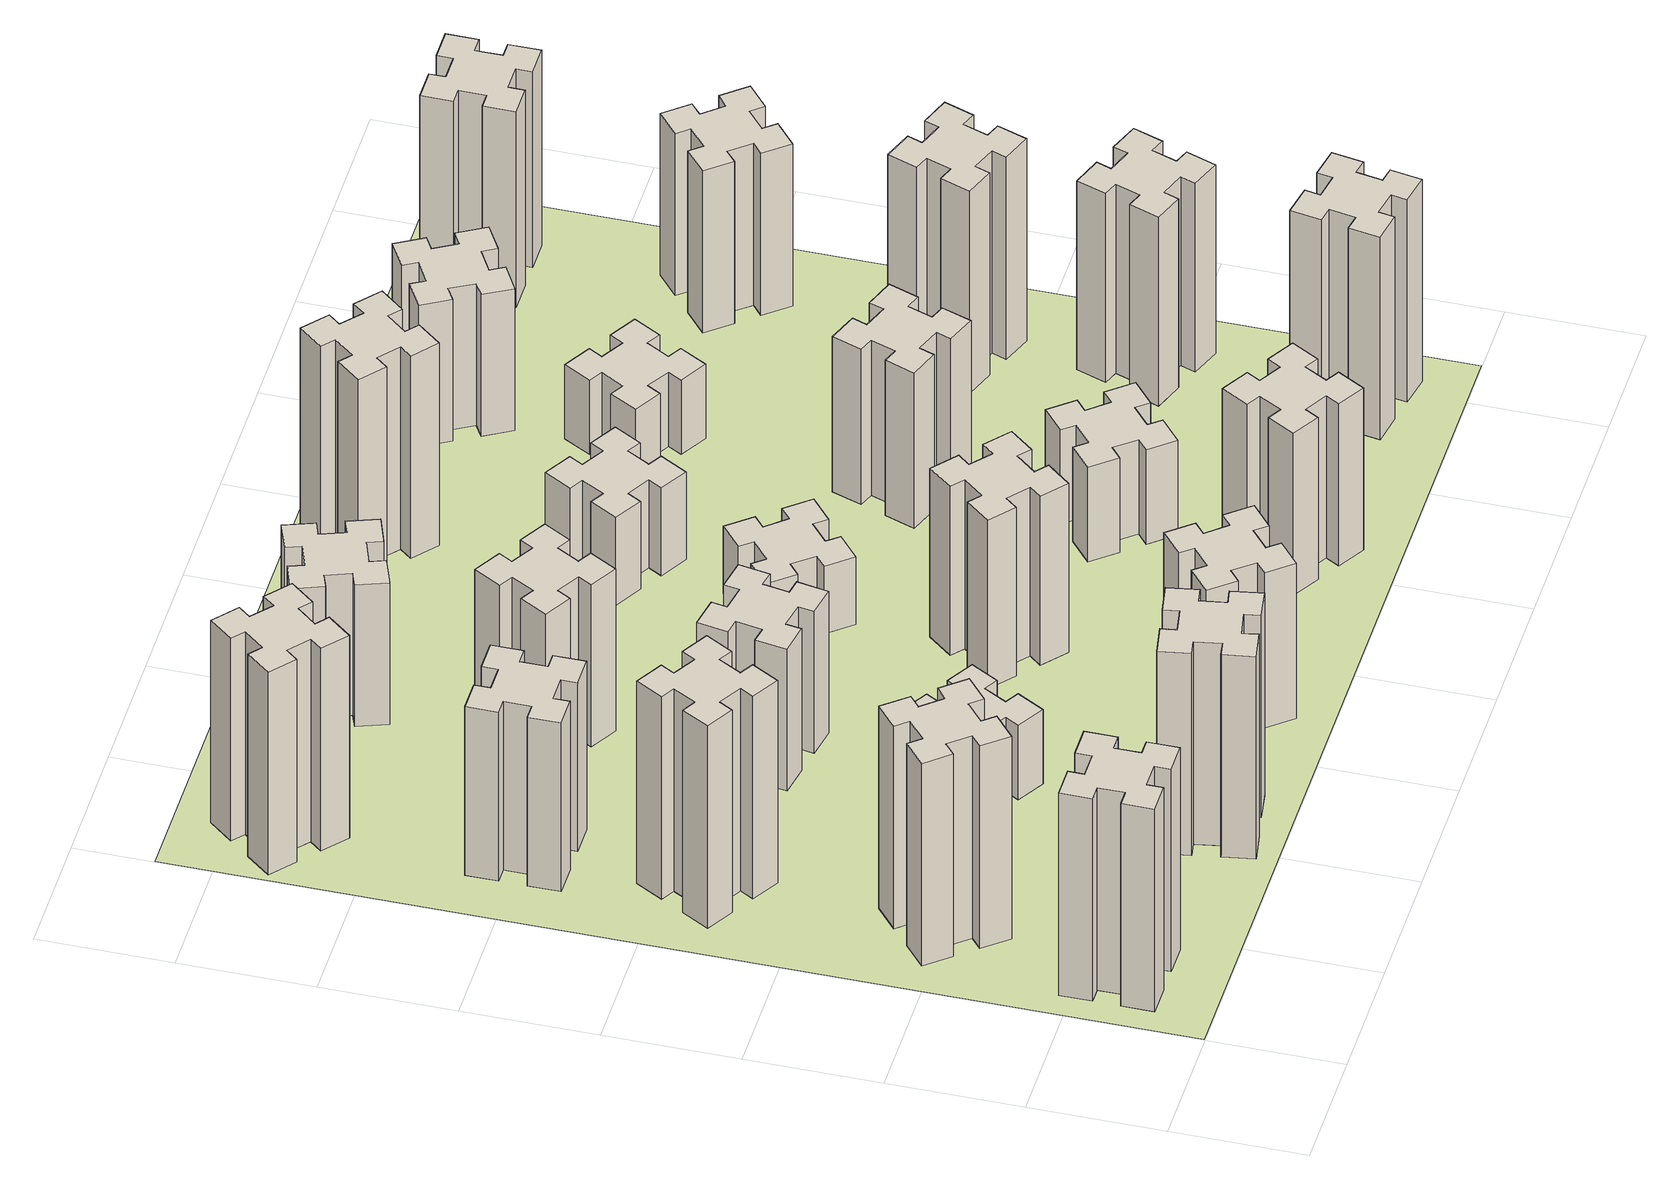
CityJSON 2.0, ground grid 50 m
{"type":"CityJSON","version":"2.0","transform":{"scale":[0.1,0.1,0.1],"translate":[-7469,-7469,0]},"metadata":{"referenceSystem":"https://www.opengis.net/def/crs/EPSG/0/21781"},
"CityObjects":{
"building1":{"type":"Building","attributes":{"class":"1000","function":"1000","usage":"1000","yearOfConstruction":2016,"roofType":"1000","measuredHeight":90,"storeysAboveGround":30,"storeysBelowGround":0},"geometry":[{"type":"Solid","lod":"1","boundaries":[[[[0,1,2,3,4,5,6,7,8,9,10,11,12,13,14,15,16,17,18,19]],[[17,16,20,21]],[[16,15,22,20]],[[15,14,23,22]],[[14,13,24,23]],[[13,12,25,24]],[[12,11,26,25]],[[11,10,27,26]],[[10,9,28,27]],[[9,8,29,28]],[[8,7,30,29]],[[7,6,31,30]],[[6,5,32,31]],[[5,4,33,32]],[[4,3,34,33]],[[3,2,35,34]],[[2,1,36,35]],[[1,0,37,36]],[[0,19,38,37]],[[19,18,39,38]],[[18,17,21,39]],[[24,25,26,27,28,29,30,31,32,33,34,35,36,37,38,39,21,20,22,23]]]]}]},
"building2":{"type":"Building","attributes":{"class":"1000","function":"1000","usage":"1000","yearOfConstruction":2016,"roofType":"1000","measuredHeight":90,"storeysAboveGround":30,"storeysBelowGround":0},"geometry":[{"type":"Solid","lod":"1","boundaries":[[[[40,41,42,43,44,45,46,47,48,49,50,51,52,53,54,55,56,57,58,59]],[[57,56,60,61]],[[56,55,62,60]],[[55,54,63,62]],[[54,53,64,63]],[[53,52,65,64]],[[52,51,66,65]],[[51,50,67,66]],[[50,49,68,67]],[[49,48,69,68]],[[48,47,70,69]],[[47,46,71,70]],[[46,45,72,71]],[[45,44,73,72]],[[44,43,74,73]],[[43,42,75,74]],[[42,41,76,75]],[[41,40,77,76]],[[40,59,78,77]],[[59,58,79,78]],[[58,57,61,79]],[[64,65,66,67,68,69,70,71,72,73,74,75,76,77,78,79,61,60,62,63]]]]}]},
"building3":{"type":"Building","attributes":{"class":"1000","function":"1000","usage":"1000","yearOfConstruction":2016,"roofType":"1000","measuredHeight":90,"storeysAboveGround":30,"storeysBelowGround":0},"geometry":[{"type":"Solid","lod":"1","boundaries":[[[[80,81,82,83,84,85,86,87,88,89,90,91,92,93,94,95,96,97,98,99]],[[97,96,100,101]],[[96,95,102,100]],[[95,94,103,102]],[[94,93,104,103]],[[93,92,105,104]],[[92,91,106,105]],[[91,90,107,106]],[[90,89,108,107]],[[89,88,109,108]],[[88,87,110,109]],[[87,86,111,110]],[[86,85,112,111]],[[85,84,113,112]],[[84,83,114,113]],[[83,82,115,114]],[[82,81,116,115]],[[81,80,117,116]],[[80,99,118,117]],[[99,98,119,118]],[[98,97,101,119]],[[104,105,106,107,108,109,110,111,112,113,114,115,116,117,118,119,101,100,102,103]]]]}]},
"building4":{"type":"Building","attributes":{"class":"1000","function":"1000","usage":"1000","yearOfConstruction":2016,"roofType":"1000","measuredHeight":75,"storeysAboveGround":30,"storeysBelowGround":0},"geometry":[{"type":"Solid","lod":"1","boundaries":[[[[120,121,122,123,124,125,126,127,128,129,130,131,132,133,134,135,136,137,138,139]],[[137,136,140,141]],[[136,135,142,140]],[[135,134,143,142]],[[134,133,144,143]],[[133,132,145,144]],[[132,131,146,145]],[[131,130,147,146]],[[130,129,148,147]],[[129,128,149,148]],[[128,127,150,149]],[[127,126,151,150]],[[126,125,152,151]],[[125,124,153,152]],[[124,123,154,153]],[[123,122,155,154]],[[122,121,156,155]],[[121,120,157,156]],[[120,139,158,157]],[[139,138,159,158]],[[138,137,141,159]],[[144,145,146,147,148,149,150,151,152,153,154,155,156,157,158,159,141,140,142,143]]]]}]},
"building5":{"type":"Building","attributes":{"class":"1000","function":"1000","usage":"1000","yearOfConstruction":2016,"roofType":"1000","measuredHeight":90,"storeysAboveGround":30,"storeysBelowGround":0},"geometry":[{"type":"Solid","lod":"1","boundaries":[[[[160,161,162,163,164,165,166,167,168,169,170,171,172,173,174,175,176,177,178,179]],[[177,176,180,181]],[[176,175,182,180]],[[175,174,183,182]],[[174,173,184,183]],[[173,172,185,184]],[[172,171,186,185]],[[171,170,187,186]],[[170,169,188,187]],[[169,168,189,188]],[[168,167,190,189]],[[167,166,191,190]],[[166,165,192,191]],[[165,164,193,192]],[[164,163,194,193]],[[163,162,195,194]],[[162,161,196,195]],[[161,160,197,196]],[[160,179,198,197]],[[179,178,199,198]],[[178,177,181,199]],[[184,185,186,187,188,189,190,191,192,193,194,195,196,197,198,199,181,180,182,183]]]]}]},
"building6":{"type":"Building","attributes":{"class":"1000","function":"1000","usage":"1000","yearOfConstruction":2016,"roofType":"1000","measuredHeight":90,"storeysAboveGround":30,"storeysBelowGround":0},"geometry":[{"type":"Solid","lod":"1","boundaries":[[[[200,201,202,203,204,205,206,207,208,209,210,211,212,213,214,215,216,217,218,219]],[[217,216,220,221]],[[216,215,222,220]],[[215,214,223,222]],[[214,213,224,223]],[[213,212,225,224]],[[212,211,226,225]],[[211,210,227,226]],[[210,209,228,227]],[[209,208,229,228]],[[208,207,230,229]],[[207,206,231,230]],[[206,205,232,231]],[[205,204,233,232]],[[204,203,234,233]],[[203,202,235,234]],[[202,201,236,235]],[[201,200,237,236]],[[200,219,238,237]],[[219,218,239,238]],[[218,217,221,239]],[[224,225,226,227,228,229,230,231,232,233,234,235,236,237,238,239,221,220,222,223]]]]}]},
"building7":{"type":"Building","attributes":{"class":"1000","function":"1000","usage":"1000","yearOfConstruction":2016,"roofType":"1000","measuredHeight":33,"storeysAboveGround":30,"storeysBelowGround":0},"geometry":[{"type":"Solid","lod":"1","boundaries":[[[[240,241,242,243,244,245,246,247,248,249,250,251,252,253,254,255,256,257,258,259]],[[257,256,260,261]],[[256,255,262,260]],[[255,254,263,262]],[[254,253,264,263]],[[253,252,265,264]],[[252,251,266,265]],[[251,250,267,266]],[[250,249,268,267]],[[249,248,269,268]],[[248,247,270,269]],[[247,246,271,270]],[[246,245,272,271]],[[245,244,273,272]],[[244,243,274,273]],[[243,242,275,274]],[[242,241,276,275]],[[241,240,277,276]],[[240,259,278,277]],[[259,258,279,278]],[[258,257,261,279]],[[264,265,266,267,268,269,270,271,272,273,274,275,276,277,278,279,261,260,262,263]]]]}]},
"building8":{"type":"Building","attributes":{"class":"1000","function":"1000","usage":"1000","yearOfConstruction":2016,"roofType":"1000","measuredHeight":63,"storeysAboveGround":30,"storeysBelowGround":0},"geometry":[{"type":"Solid","lod":"1","boundaries":[[[[280,281,282,283,284,285,286,287,288,289,290,291,292,293,294,295,296,297,298,299]],[[297,296,300,301]],[[296,295,302,300]],[[295,294,303,302]],[[294,293,304,303]],[[293,292,305,304]],[[292,291,306,305]],[[291,290,307,306]],[[290,289,308,307]],[[289,288,309,308]],[[288,287,310,309]],[[287,286,311,310]],[[286,285,312,311]],[[285,284,313,312]],[[284,283,314,313]],[[283,282,315,314]],[[282,281,316,315]],[[281,280,317,316]],[[280,299,318,317]],[[299,298,319,318]],[[298,297,301,319]],[[304,305,306,307,308,309,310,311,312,313,314,315,316,317,318,319,301,300,302,303]]]]}]},
"building9":{"type":"Building","attributes":{"class":"1000","function":"1000","usage":"1000","yearOfConstruction":2016,"roofType":"1000","measuredHeight":72,"storeysAboveGround":30,"storeysBelowGround":0},"geometry":[{"type":"Solid","lod":"1","boundaries":[[[[320,321,322,323,324,325,326,327,328,329,330,331,332,333,334,335,336,337,338,339]],[[337,336,340,341]],[[336,335,342,340]],[[335,334,343,342]],[[334,333,344,343]],[[333,332,345,344]],[[332,331,346,345]],[[331,330,347,346]],[[330,329,348,347]],[[329,328,349,348]],[[328,327,350,349]],[[327,326,351,350]],[[326,325,352,351]],[[325,324,353,352]],[[324,323,354,353]],[[323,322,355,354]],[[322,321,356,355]],[[321,320,357,356]],[[320,339,358,357]],[[339,338,359,358]],[[338,337,341,359]],[[344,345,346,347,348,349,350,351,352,353,354,355,356,357,358,359,341,340,342,343]]]]}]},
"building10":{"type":"Building","attributes":{"class":"1000","function":"1000","usage":"1000","yearOfConstruction":2016,"roofType":"1000","measuredHeight":69,"storeysAboveGround":30,"storeysBelowGround":0},"geometry":[{"type":"Solid","lod":"1","boundaries":[[[[360,361,362,363,364,365,366,367,368,369,370,371,372,373,374,375,376,377,378,379]],[[377,376,380,381]],[[376,375,382,380]],[[375,374,383,382]],[[374,373,384,383]],[[373,372,385,384]],[[372,371,386,385]],[[371,370,387,386]],[[370,369,388,387]],[[369,368,389,388]],[[368,367,390,389]],[[367,366,391,390]],[[366,365,392,391]],[[365,364,393,392]],[[364,363,394,393]],[[363,362,395,394]],[[362,361,396,395]],[[361,360,397,396]],[[360,379,398,397]],[[379,378,399,398]],[[378,377,381,399]],[[384,385,386,387,388,389,390,391,392,393,394,395,396,397,398,399,381,380,382,383]]]]}]},
"building11":{"type":"Building","attributes":{"class":"1000","function":"1000","usage":"1000","yearOfConstruction":2016,"roofType":"1000","measuredHeight":63,"storeysAboveGround":30,"storeysBelowGround":0},"geometry":[{"type":"Solid","lod":"1","boundaries":[[[[400,401,402,403,404,405,406,407,408,409,410,411,412,413,414,415,416,417,418,419]],[[417,416,420,421]],[[416,415,422,420]],[[415,414,423,422]],[[414,413,424,423]],[[413,412,425,424]],[[412,411,426,425]],[[411,410,427,426]],[[410,409,428,427]],[[409,408,429,428]],[[408,407,430,429]],[[407,406,431,430]],[[406,405,432,431]],[[405,404,433,432]],[[404,403,434,433]],[[403,402,435,434]],[[402,401,436,435]],[[401,400,437,436]],[[400,419,438,437]],[[419,418,439,438]],[[418,417,421,439]],[[424,425,426,427,428,429,430,431,432,433,434,435,436,437,438,439,421,420,422,423]]]]}]},
"building12":{"type":"Building","attributes":{"class":"1000","function":"1000","usage":"1000","yearOfConstruction":2016,"roofType":"1000","measuredHeight":75,"storeysAboveGround":30,"storeysBelowGround":0},"geometry":[{"type":"Solid","lod":"1","boundaries":[[[[440,441,442,443,444,445,446,447,448,449,450,451,452,453,454,455,456,457,458,459]],[[457,456,460,461]],[[456,455,462,460]],[[455,454,463,462]],[[454,453,464,463]],[[453,452,465,464]],[[452,451,466,465]],[[451,450,467,466]],[[450,449,468,467]],[[449,448,469,468]],[[448,447,470,469]],[[447,446,471,470]],[[446,445,472,471]],[[445,444,473,472]],[[444,443,474,473]],[[443,442,475,474]],[[442,441,476,475]],[[441,440,477,476]],[[440,459,478,477]],[[459,458,479,478]],[[458,457,461,479]],[[464,465,466,467,468,469,470,471,472,473,474,475,476,477,478,479,461,460,462,463]]]]}]},
"building13":{"type":"Building","attributes":{"class":"1000","function":"1000","usage":"1000","yearOfConstruction":2016,"roofType":"1000","measuredHeight":30,"storeysAboveGround":30,"storeysBelowGround":0},"geometry":[{"type":"Solid","lod":"1","boundaries":[[[[480,481,482,483,484,485,486,487,488,489,490,491,492,493,494,495,496,497,498,499]],[[497,496,500,501]],[[496,495,502,500]],[[495,494,503,502]],[[494,493,504,503]],[[493,492,505,504]],[[492,491,506,505]],[[491,490,507,506]],[[490,489,508,507]],[[489,488,509,508]],[[488,487,510,509]],[[487,486,511,510]],[[486,485,512,511]],[[485,484,513,512]],[[484,483,514,513]],[[483,482,515,514]],[[482,481,516,515]],[[481,480,517,516]],[[480,499,518,517]],[[499,498,519,518]],[[498,497,501,519]],[[504,505,506,507,508,509,510,511,512,513,514,515,516,517,518,519,501,500,502,503]]]]}]},
"building14":{"type":"Building","attributes":{"class":"1000","function":"1000","usage":"1000","yearOfConstruction":2016,"roofType":"1000","measuredHeight":72,"storeysAboveGround":30,"storeysBelowGround":0},"geometry":[{"type":"Solid","lod":"1","boundaries":[[[[520,521,522,523,524,525,526,527,528,529,530,531,532,533,534,535,536,537,538,539]],[[537,536,540,541]],[[536,535,542,540]],[[535,534,543,542]],[[534,533,544,543]],[[533,532,545,544]],[[532,531,546,545]],[[531,530,547,546]],[[530,529,548,547]],[[529,528,549,548]],[[528,527,550,549]],[[527,526,551,550]],[[526,525,552,551]],[[525,524,553,552]],[[524,523,554,553]],[[523,522,555,554]],[[522,521,556,555]],[[521,520,557,556]],[[520,539,558,557]],[[539,538,559,558]],[[538,537,541,559]],[[544,545,546,547,548,549,550,551,552,553,554,555,556,557,558,559,541,540,542,543]]]]}]},
"building15":{"type":"Building","attributes":{"class":"1000","function":"1000","usage":"1000","yearOfConstruction":2016,"roofType":"1000","measuredHeight":39,"storeysAboveGround":30,"storeysBelowGround":0},"geometry":[{"type":"Solid","lod":"1","boundaries":[[[[560,561,562,563,564,565,566,567,568,569,570,571,572,573,574,575,576,577,578,579]],[[577,576,580,581]],[[576,575,582,580]],[[575,574,583,582]],[[574,573,584,583]],[[573,572,585,584]],[[572,571,586,585]],[[571,570,587,586]],[[570,569,588,587]],[[569,568,589,588]],[[568,567,590,589]],[[567,566,591,590]],[[566,565,592,591]],[[565,564,593,592]],[[564,563,594,593]],[[563,562,595,594]],[[562,561,596,595]],[[561,560,597,596]],[[560,579,598,597]],[[579,578,599,598]],[[578,577,581,599]],[[584,585,586,587,588,589,590,591,592,593,594,595,596,597,598,599,581,580,582,583]]]]}]},
"building16":{"type":"Building","attributes":{"class":"1000","function":"1000","usage":"1000","yearOfConstruction":2016,"roofType":"1000","measuredHeight":90,"storeysAboveGround":30,"storeysBelowGround":0},"geometry":[{"type":"Solid","lod":"1","boundaries":[[[[600,601,602,603,604,605,606,607,608,609,610,611,612,613,614,615,616,617,618,619]],[[617,616,620,621]],[[616,615,622,620]],[[615,614,623,622]],[[614,613,624,623]],[[613,612,625,624]],[[612,611,626,625]],[[611,610,627,626]],[[610,609,628,627]],[[609,608,629,628]],[[608,607,630,629]],[[607,606,631,630]],[[606,605,632,631]],[[605,604,633,632]],[[604,603,634,633]],[[603,602,635,634]],[[602,601,636,635]],[[601,600,637,636]],[[600,619,638,637]],[[619,618,639,638]],[[618,617,621,639]],[[624,625,626,627,628,629,630,631,632,633,634,635,636,637,638,639,621,620,622,623]]]]}]},
"building17":{"type":"Building","attributes":{"class":"1000","function":"1000","usage":"1000","yearOfConstruction":2016,"roofType":"1000","measuredHeight":42,"storeysAboveGround":30,"storeysBelowGround":0},"geometry":[{"type":"Solid","lod":"1","boundaries":[[[[640,641,642,643,644,645,646,647,648,649,650,651,652,653,654,655,656,657,658,659]],[[657,656,660,661]],[[656,655,662,660]],[[655,654,663,662]],[[654,653,664,663]],[[653,652,665,664]],[[652,651,666,665]],[[651,650,667,666]],[[650,649,668,667]],[[649,648,669,668]],[[648,647,670,669]],[[647,646,671,670]],[[646,645,672,671]],[[645,644,673,672]],[[644,643,674,673]],[[643,642,675,674]],[[642,641,676,675]],[[641,640,677,676]],[[640,659,678,677]],[[659,658,679,678]],[[658,657,661,679]],[[664,665,666,667,668,669,670,671,672,673,674,675,676,677,678,679,661,660,662,663]]]]}]},
"building18":{"type":"Building","attributes":{"class":"1000","function":"1000","usage":"1000","yearOfConstruction":2016,"roofType":"1000","measuredHeight":69,"storeysAboveGround":30,"storeysBelowGround":0},"geometry":[{"type":"Solid","lod":"1","boundaries":[[[[680,681,682,683,684,685,686,687,688,689,690,691,692,693,694,695,696,697,698,699]],[[697,696,700,701]],[[696,695,702,700]],[[695,694,703,702]],[[694,693,704,703]],[[693,692,705,704]],[[692,691,706,705]],[[691,690,707,706]],[[690,689,708,707]],[[689,688,709,708]],[[688,687,710,709]],[[687,686,711,710]],[[686,685,712,711]],[[685,684,713,712]],[[684,683,714,713]],[[683,682,715,714]],[[682,681,716,715]],[[681,680,717,716]],[[680,699,718,717]],[[699,698,719,718]],[[698,697,701,719]],[[704,705,706,707,708,709,710,711,712,713,714,715,716,717,718,719,701,700,702,703]]]]}]},
"building19":{"type":"Building","attributes":{"class":"1000","function":"1000","usage":"1000","yearOfConstruction":2016,"roofType":"1000","measuredHeight":33,"storeysAboveGround":30,"storeysBelowGround":0},"geometry":[{"type":"Solid","lod":"1","boundaries":[[[[720,721,722,723,724,725,726,727,728,729,730,731,732,733,734,735,736,737,738,739]],[[737,736,740,741]],[[736,735,742,740]],[[735,734,743,742]],[[734,733,744,743]],[[733,732,745,744]],[[732,731,746,745]],[[731,730,747,746]],[[730,729,748,747]],[[729,728,749,748]],[[728,727,750,749]],[[727,726,751,750]],[[726,725,752,751]],[[725,724,753,752]],[[724,723,754,753]],[[723,722,755,754]],[[722,721,756,755]],[[721,720,757,756]],[[720,739,758,757]],[[739,738,759,758]],[[738,737,741,759]],[[744,745,746,747,748,749,750,751,752,753,754,755,756,757,758,759,741,740,742,743]]]]}]},
"building20":{"type":"Building","attributes":{"class":"1000","function":"1000","usage":"1000","yearOfConstruction":2016,"roofType":"1000","measuredHeight":90,"storeysAboveGround":30,"storeysBelowGround":0},"geometry":[{"type":"Solid","lod":"1","boundaries":[[[[760,761,762,763,764,765,766,767,768,769,770,771,772,773,774,775,776,777,778,779]],[[777,776,780,781]],[[776,775,782,780]],[[775,774,783,782]],[[774,773,784,783]],[[773,772,785,784]],[[772,771,786,785]],[[771,770,787,786]],[[770,769,788,787]],[[769,768,789,788]],[[768,767,790,789]],[[767,766,791,790]],[[766,765,792,791]],[[765,764,793,792]],[[764,763,794,793]],[[763,762,795,794]],[[762,761,796,795]],[[761,760,797,796]],[[760,779,798,797]],[[779,778,799,798]],[[778,777,781,799]],[[784,785,786,787,788,789,790,791,792,793,794,795,796,797,798,799,781,780,782,783]]]]}]},
"building21":{"type":"Building","attributes":{"class":"1000","function":"1000","usage":"1000","yearOfConstruction":2016,"roofType":"1000","measuredHeight":63,"storeysAboveGround":30,"storeysBelowGround":0},"geometry":[{"type":"Solid","lod":"1","boundaries":[[[[800,801,802,803,804,805,806,807,808,809,810,811,812,813,814,815,816,817,818,819]],[[817,816,820,821]],[[816,815,822,820]],[[815,814,823,822]],[[814,813,824,823]],[[813,812,825,824]],[[812,811,826,825]],[[811,810,827,826]],[[810,809,828,827]],[[809,808,829,828]],[[808,807,830,829]],[[807,806,831,830]],[[806,805,832,831]],[[805,804,833,832]],[[804,803,834,833]],[[803,802,835,834]],[[802,801,836,835]],[[801,800,837,836]],[[800,819,838,837]],[[819,818,839,838]],[[818,817,821,839]],[[824,825,826,827,828,829,830,831,832,833,834,835,836,837,838,839,821,820,822,823]]]]}]},
"building22":{"type":"Building","attributes":{"class":"1000","function":"1000","usage":"1000","yearOfConstruction":2016,"roofType":"1000","measuredHeight":84,"storeysAboveGround":30,"storeysBelowGround":0},"geometry":[{"type":"Solid","lod":"1","boundaries":[[[[840,841,842,843,844,845,846,847,848,849,850,851,852,853,854,855,856,857,858,859]],[[857,856,860,861]],[[856,855,862,860]],[[855,854,863,862]],[[854,853,864,863]],[[853,852,865,864]],[[852,851,866,865]],[[851,850,867,866]],[[850,849,868,867]],[[849,848,869,868]],[[848,847,870,869]],[[847,846,871,870]],[[846,845,872,871]],[[845,844,873,872]],[[844,843,874,873]],[[843,842,875,874]],[[842,841,876,875]],[[841,840,877,876]],[[840,859,878,877]],[[859,858,879,878]],[[858,857,861,879]],[[864,865,866,867,868,869,870,871,872,873,874,875,876,877,878,879,861,860,862,863]]]]}]},
"building23":{"type":"Building","attributes":{"class":"1000","function":"1000","usage":"1000","yearOfConstruction":2016,"roofType":"1000","measuredHeight":90,"storeysAboveGround":30,"storeysBelowGround":0},"geometry":[{"type":"Solid","lod":"1","boundaries":[[[[880,881,882,883,884,885,886,887,888,889,890,891,892,893,894,895,896,897,898,899]],[[897,896,900,901]],[[896,895,902,900]],[[895,894,903,902]],[[894,893,904,903]],[[893,892,905,904]],[[892,891,906,905]],[[891,890,907,906]],[[890,889,908,907]],[[889,888,909,908]],[[888,887,910,909]],[[887,886,911,910]],[[886,885,912,911]],[[885,884,913,912]],[[884,883,914,913]],[[883,882,915,914]],[[882,881,916,915]],[[881,880,917,916]],[[880,899,918,917]],[[899,898,919,918]],[[898,897,901,919]],[[904,905,906,907,908,909,910,911,912,913,914,915,916,917,918,919,901,900,902,903]]]]}]},
"building24":{"type":"Building","attributes":{"class":"1000","function":"1000","usage":"1000","yearOfConstruction":2016,"roofType":"1000","measuredHeight":72,"storeysAboveGround":30,"storeysBelowGround":0},"geometry":[{"type":"Solid","lod":"1","boundaries":[[[[920,921,922,923,924,925,926,927,928,929,930,931,932,933,934,935,936,937,938,939]],[[937,936,940,941]],[[936,935,942,940]],[[935,934,943,942]],[[934,933,944,943]],[[933,932,945,944]],[[932,931,946,945]],[[931,930,947,946]],[[930,929,948,947]],[[929,928,949,948]],[[928,927,950,949]],[[927,926,951,950]],[[926,925,952,951]],[[925,924,953,952]],[[924,923,954,953]],[[923,922,955,954]],[[922,921,956,955]],[[921,920,957,956]],[[920,939,958,957]],[[939,938,959,958]],[[938,937,941,959]],[[944,945,946,947,948,949,950,951,952,953,954,955,956,957,958,959,941,940,942,943]]]]}]},
"building25":{"type":"Building","attributes":{"class":"1000","function":"1000","usage":"1000","yearOfConstruction":2016,"roofType":"1000","measuredHeight":87,"storeysAboveGround":30,"storeysBelowGround":0},"geometry":[{"type":"Solid","lod":"1","boundaries":[[[[960,961,962,963,964,965,966,967,968,969,970,971,972,973,974,975,976,977,978,979]],[[977,976,980,981]],[[976,975,982,980]],[[975,974,983,982]],[[974,973,984,983]],[[973,972,985,984]],[[972,971,986,985]],[[971,970,987,986]],[[970,969,988,987]],[[969,968,989,988]],[[968,967,990,989]],[[967,966,991,990]],[[966,965,992,991]],[[965,964,993,992]],[[964,963,994,993]],[[963,962,995,994]],[[962,961,996,995]],[[961,960,997,996]],[[960,979,998,997]],[[979,978,999,998]],[[978,977,981,999]],[[984,985,986,987,988,989,990,991,992,993,994,995,996,997,998,999,981,980,982,983]]]]}]},
"landuse1":{"type":"LandUse","attributes":{"name":"plot1","function":"1010"},"geometry":[{"type":"MultiSurface","lod":"1","boundaries":[[[1000,1001,1002,1003]]]}]}
},
"vertices":[
[165,425,0],[165,325,0],[105,325,0],[105,205,0],[225,205,0],[225,265,0],[325,265,0],[325,205,0],[445,205,0],[445,325,0],[385,325,0],[385,425,0],[445,425,0],[445,545,0],[325,545,0],[325,485,0],[225,485,0],[225,545,0],[105,545,0],[105,425,0],[225,485,900],[225,545,900],[325,485,900],[325,545,900],[445,545,900],[445,425,900],[385,425,900],[385,325,900],[445,325,900],[445,205,900],[325,205,900],[325,265,900],[225,265,900],[225,205,900],[105,205,900],[105,325,900],[165,325,900],[165,425,900],[105,425,900],[105,545,900],
[492,1048,0],[427,1124,0],[473,1163,0],[396,1255,0],[304,1178,0],[343,1132,0],[266,1067,0],[228,1113,0],[136,1036,0],[213,944,0],[259,983,0],[323,906,0],[277,868,0],[354,776,0],[446,853,0],[408,899,0],[484,963,0],[523,917,0],[615,994,0],[538,1086,0],[484,963,900],[523,917,900],[408,899,900],[446,853,900],[354,776,900],[277,868,900],[323,906,900],[259,983,900],[213,944,900],[136,1036,900],[228,1113,900],[266,1067,900],[343,1132,900],[304,1178,900],[396,1255,900],[473,1163,900],[427,1124,900],[492,1048,900],[538,1086,900],[615,994,900],
[474,1926,0],[387,1976,0],[417,2028,0],[313,2088,0],[253,1984,0],[305,1954,0],[255,1867,0],[203,1897,0],[143,1793,0],[247,1733,0],[277,1785,0],[364,1735,0],[334,1683,0],[438,1623,0],[498,1727,0],[446,1757,0],[496,1844,0],[548,1814,0],[608,1918,0],[504,1978,0],[496,1844,900],[548,1814,900],[446,1757,900],[498,1727,900],[438,1623,900],[334,1683,900],[364,1735,900],[277,1785,900],[247,1733,900],[143,1793,900],[203,1897,900],[255,1867,900],[305,1954,900],[253,1984,900],[313,2088,900],[417,2028,900],[387,1976,900],[474,1926,900],[504,1978,900],[608,1918,900],
[485,2445,0],[485,2545,0],[545,2545,0],[545,2665,0],[425,2665,0],[425,2605,0],[325,2605,0],[325,2665,0],[205,2665,0],[205,2545,0],[265,2545,0],[265,2445,0],[205,2445,0],[205,2325,0],[325,2325,0],[325,2385,0],[425,2385,0],[425,2325,0],[545,2325,0],[545,2445,0],[425,2385,750],[425,2325,750],[325,2385,750],[325,2325,750],[205,2325,750],[205,2445,750],[265,2445,750],[265,2545,750],[205,2545,750],[205,2665,750],[325,2665,750],[325,2605,750],[425,2605,750],[425,2665,750],[545,2665,750],[545,2545,750],[485,2545,750],[485,2445,750],[545,2445,750],[545,2325,750],
[1085,158,0],[1184,176,0],[1194,117,0],[1312,137,0],[1291,256,0],[1232,245,0],[1215,344,0],[1274,354,0],[1253,472,0],[1135,451,0],[1145,392,0],[1047,375,0],[1037,434,0],[918,413,0],[939,295,0],[998,305,0],[1016,207,0],[957,197,0],[977,78,0],[1096,99,0],[1016,207,900],[957,197,900],[998,305,900],[939,295,900],[918,413,900],[1037,434,900],[1047,375,900],[1145,392,900],[1135,451,900],[1253,472,900],[1274,354,900],[1215,344,900],[1232,245,900],[1291,256,900],[1312,137,900],[1194,117,900],[1184,176,900],[1085,158,900],[1096,99,900],[977,78,900],
[384,3387,0],[308,3452,0],[346,3498,0],[254,3575,0],[177,3483,0],[223,3444,0],[159,3368,0],[113,3406,0],[36,3314,0],[128,3237,0],[166,3283,0],[243,3219,0],[204,3173,0],[296,3096,0],[373,3188,0],[327,3226,0],[392,3303,0],[438,3264,0],[515,3356,0],[423,3433,0],[392,3303,900],[438,3264,900],[327,3226,900],[373,3188,900],[296,3096,900],[204,3173,900],[243,3219,900],[166,3283,900],[128,3237,900],[36,3314,900],[113,3406,900],[159,3368,900],[223,3444,900],[177,3483,900],[254,3575,900],[346,3498,900],[308,3452,900],[384,3387,900],[423,3433,900],[515,3356,900],
[1186,1017,0],[1236,1104,0],[1288,1074,0],[1348,1178,0],[1244,1238,0],[1214,1186,0],[1127,1236,0],[1157,1288,0],[1053,1348,0],[993,1244,0],[1045,1214,0],[995,1127,0],[943,1157,0],[883,1053,0],[987,993,0],[1017,1045,0],[1104,995,0],[1074,943,0],[1178,883,0],[1238,987,0],[1104,995,330],[1074,943,330],[1017,1045,330],[987,993,330],[883,1053,330],[943,1157,330],[995,1127,330],[1045,1214,330],[993,1244,330],[1053,1348,330],[1157,1288,330],[1127,1236,330],[1214,1186,330],[1244,1238,330],[1348,1178,330],[1288,1074,330],[1236,1104,330],[1186,1017,330],[1238,987,330],[1178,883,330],
[1016,1924,0],[998,1825,0],[939,1836,0],[918,1717,0],[1037,1697,0],[1047,1756,0],[1145,1738,0],[1135,1679,0],[1253,1658,0],[1274,1777,0],[1215,1787,0],[1232,1885,0],[1291,1875,0],[1312,1993,0],[1194,2014,0],[1184,1955,0],[1085,1972,0],[1096,2031,0],[977,2052,0],[957,1934,0],[1085,1972,630],[1096,2031,630],[1184,1955,630],[1194,2014,630],[1312,1993,630],[1291,1875,630],[1232,1885,630],[1215,1787,630],[1274,1777,630],[1253,1658,630],[1135,1679,630],[1145,1738,630],[1047,1756,630],[1037,1697,630],[918,1717,630],[939,1836,630],[998,1825,630],[1016,1924,630],[957,1934,630],[977,2052,630],
[1114,2666,0],[1027,2716,0],[1057,2768,0],[953,2828,0],[893,2724,0],[945,2694,0],[895,2607,0],[843,2637,0],[783,2533,0],[887,2473,0],[917,2525,0],[1004,2475,0],[974,2423,0],[1078,2363,0],[1138,2467,0],[1086,2497,0],[1136,2584,0],[1188,2554,0],[1248,2658,0],[1144,2718,0],[1136,2584,720],[1188,2554,720],[1086,2497,720],[1138,2467,720],[1078,2363,720],[974,2423,720],[1004,2475,720],[917,2525,720],[887,2473,720],[783,2533,720],[843,2637,720],[895,2607,720],[945,2694,720],[893,2724,720],[953,2828,720],[1057,2768,720],[1027,2716,720],[1114,2666,720],[1144,2718,720],[1248,2658,720],
[1639,343,0],[1703,266,0],[1657,228,0],[1734,136,0],[1826,213,0],[1788,259,0],[1864,323,0],[1903,277,0],[1995,354,0],[1918,446,0],[1872,408,0],[1807,484,0],[1853,523,0],[1776,615,0],[1684,538,0],[1723,492,0],[1646,427,0],[1608,473,0],[1516,396,0],[1593,304,0],[1646,427,690],[1608,473,690],[1723,492,690],[1684,538,690],[1776,615,690],[1853,523,690],[1807,484,690],[1872,408,690],[1918,446,690],[1995,354,690],[1903,277,690],[1864,323,690],[1788,259,690],[1826,213,690],[1734,136,690],[1657,228,690],[1703,266,690],[1639,343,690],[1593,304,690],[1516,396,690],
[1025,3456,0],[931,3422,0],[910,3478,0],[797,3437,0],[839,3324,0],[895,3345,0],[929,3251,0],[873,3230,0],[914,3117,0],[1027,3159,0],[1006,3215,0],[1100,3249,0],[1120,3193,0],[1233,3234,0],[1192,3347,0],[1136,3326,0],[1102,3420,0],[1158,3440,0],[1117,3553,0],[1004,3512,0],[1102,3420,630],[1158,3440,630],[1136,3326,630],[1192,3347,630],[1233,3234,630],[1120,3193,630],[1100,3249,630],[1006,3215,630],[1027,3159,630],[914,3117,630],[873,3230,630],[929,3251,630],[895,3345,630],[839,3324,630],[797,3437,630],[910,3478,630],[931,3422,630],[1025,3456,630],[1004,3512,630],[1117,3553,630],
[1803,1324,0],[1739,1248,0],[1693,1286,0],[1616,1194,0],[1708,1117,0],[1746,1163,0],[1823,1099,0],[1784,1053,0],[1876,976,0],[1953,1068,0],[1907,1106,0],[1972,1183,0],[2018,1144,0],[2095,1236,0],[2003,1313,0],[1964,1267,0],[1888,1332,0],[1926,1378,0],[1834,1455,0],[1757,1363,0],[1888,1332,750],[1926,1378,750],[1964,1267,750],[2003,1313,750],[2095,1236,750],[2018,1144,750],[1972,1183,750],[1907,1106,750],[1953,1068,750],[1876,976,750],[1784,1053,750],[1823,1099,750],[1746,1163,750],[1708,1117,750],[1616,1194,750],[1693,1286,750],[1739,1248,750],[1803,1324,750],[1757,1363,750],[1834,1455,750],
[1972,1988,0],[1907,2064,0],[1953,2103,0],[1876,2195,0],[1784,2118,0],[1823,2072,0],[1746,2007,0],[1708,2053,0],[1616,1976,0],[1693,1884,0],[1739,1923,0],[1803,1846,0],[1757,1808,0],[1834,1716,0],[1926,1793,0],[1888,1839,0],[1964,1903,0],[2003,1857,0],[2095,1934,0],[2018,2026,0],[1964,1903,300],[2003,1857,300],[1888,1839,300],[1926,1793,300],[1834,1716,300],[1757,1808,300],[1803,1846,300],[1739,1923,300],[1693,1884,300],[1616,1976,300],[1708,2053,300],[1746,2007,300],[1823,2072,300],[1784,2118,300],[1876,2195,300],[1953,2103,300],[1907,2064,300],[1972,1988,300],[2018,2026,300],[2095,1934,300],
[2694,446,0],[2607,496,0],[2637,548,0],[2533,608,0],[2473,504,0],[2525,474,0],[2475,387,0],[2423,417,0],[2363,313,0],[2467,253,0],[2497,305,0],[2584,255,0],[2554,203,0],[2658,143,0],[2718,247,0],[2666,277,0],[2716,364,0],[2768,334,0],[2828,438,0],[2724,498,0],[2716,364,720],[2768,334,720],[2666,277,720],[2718,247,720],[2658,143,720],[2554,203,720],[2584,255,720],[2497,305,720],[2467,253,720],[2363,313,720],[2423,417,720],[2475,387,720],[2525,474,720],[2473,504,720],[2533,608,720],[2637,548,720],[2607,496,720],[2694,446,720],[2724,498,720],[2828,438,720],
[2026,2497,0],[2076,2584,0],[2128,2554,0],[2188,2658,0],[2084,2718,0],[2054,2666,0],[1967,2716,0],[1997,2768,0],[1893,2828,0],[1833,2724,0],[1885,2694,0],[1835,2607,0],[1783,2637,0],[1723,2533,0],[1827,2473,0],[1857,2525,0],[1944,2475,0],[1914,2423,0],[2018,2363,0],[2078,2467,0],[1944,2475,390],[1914,2423,390],[1857,2525,390],[1827,2473,390],[1723,2533,390],[1783,2637,390],[1835,2607,390],[1885,2694,390],[1833,2724,390],[1893,2828,390],[1997,2768,390],[1967,2716,390],[2054,2666,390],[2084,2718,390],[2188,2658,390],[2128,2554,390],[2076,2584,390],[2026,2497,390],[2078,2467,390],[2018,2363,390],
[1746,3383,0],[1823,3319,0],[1784,3273,0],[1876,3196,0],[1953,3288,0],[1907,3326,0],[1972,3403,0],[2018,3364,0],[2095,3456,0],[2003,3533,0],[1964,3487,0],[1888,3552,0],[1926,3598,0],[1834,3675,0],[1757,3583,0],[1803,3544,0],[1739,3468,0],[1693,3506,0],[1616,3414,0],[1708,3337,0],[1739,3468,900],[1693,3506,900],[1803,3544,900],[1757,3583,900],[1834,3675,900],[1926,3598,900],[1888,3552,900],[1964,3487,900],[2003,3533,900],[2095,3456,900],[2018,3364,900],[1972,3403,900],[1907,3326,900],[1953,3288,900],[1876,3196,900],[1784,3273,900],[1823,3319,900],[1746,3383,900],[1708,3337,900],[1616,3414,900],
[2563,1132,0],[2486,1067,0],[2448,1113,0],[2356,1036,0],[2433,944,0],[2479,983,0],[2543,906,0],[2497,868,0],[2574,776,0],[2666,853,0],[2628,899,0],[2704,963,0],[2743,917,0],[2835,994,0],[2758,1086,0],[2712,1048,0],[2647,1124,0],[2693,1163,0],[2616,1255,0],[2524,1178,0],[2647,1124,420],[2693,1163,420],[2712,1048,420],[2758,1086,420],[2835,994,420],[2743,917,420],[2704,963,420],[2628,899,420],[2666,853,420],[2574,776,420],[2497,868,420],[2543,906,420],[2479,983,420],[2433,944,420],[2356,1036,420],[2448,1113,420],[2486,1067,420],[2563,1132,420],[2524,1178,420],[2616,1255,420],
[2682,1671,0],[2716,1765,0],[2772,1744,0],[2813,1857,0],[2700,1898,0],[2680,1842,0],[2586,1876,0],[2607,1932,0],[2494,1973,0],[2453,1860,0],[2509,1840,0],[2475,1746,0],[2419,1767,0],[2377,1654,0],[2490,1613,0],[2511,1669,0],[2605,1635,0],[2584,1579,0],[2697,1537,0],[2738,1650,0],[2605,1635,690],[2584,1579,690],[2511,1669,690],[2490,1613,690],[2377,1654,690],[2419,1767,690],[2475,1746,690],[2509,1840,690],[2453,1860,690],[2494,1973,690],[2607,1932,690],[2586,1876,690],[2680,1842,690],[2700,1898,690],[2813,1857,690],[2772,1744,690],[2716,1765,690],[2682,1671,690],[2738,1650,690],[2697,1537,690],
[2666,2597,0],[2716,2684,0],[2768,2654,0],[2828,2758,0],[2724,2818,0],[2694,2766,0],[2607,2816,0],[2637,2868,0],[2533,2928,0],[2473,2824,0],[2525,2794,0],[2475,2707,0],[2423,2737,0],[2363,2633,0],[2467,2573,0],[2497,2625,0],[2584,2575,0],[2554,2523,0],[2658,2463,0],[2718,2567,0],[2584,2575,330],[2554,2523,330],[2497,2625,330],[2467,2573,330],[2363,2633,330],[2423,2737,330],[2475,2707,330],[2525,2794,330],[2473,2824,330],[2533,2928,330],[2637,2868,330],[2607,2816,330],[2694,2766,330],[2724,2818,330],[2828,2758,330],[2768,2654,330],[2716,2684,330],[2666,2597,330],[2718,2567,330],[2658,2463,330],
[3504,475,0],[3405,492,0],[3416,551,0],[3297,572,0],[3277,454,0],[3336,444,0],[3318,345,0],[3259,356,0],[3238,237,0],[3357,217,0],[3367,276,0],[3465,258,0],[3455,199,0],[3573,178,0],[3594,297,0],[3535,307,0],[3552,405,0],[3611,395,0],[3632,513,0],[3514,534,0],[3552,405,900],[3611,395,900],[3535,307,900],[3594,297,900],[3573,178,900],[3455,199,900],[3465,258,900],[3367,276,900],[3357,217,900],[3238,237,900],[3259,356,900],[3318,345,900],[3336,444,900],[3277,454,900],[3297,572,900],[3416,551,900],[3405,492,900],[3504,475,900],[3514,534,900],[3632,513,900],
[2716,3347,0],[2666,3434,0],[2718,3464,0],[2658,3568,0],[2554,3508,0],[2584,3456,0],[2497,3406,0],[2467,3458,0],[2363,3398,0],[2423,3294,0],[2475,3324,0],[2525,3237,0],[2473,3207,0],[2533,3103,0],[2637,3163,0],[2607,3215,0],[2694,3265,0],[2724,3213,0],[2828,3273,0],[2768,3377,0],[2694,3265,630],[2724,3213,630],[2607,3215,630],[2637,3163,630],[2533,3103,630],[2473,3207,630],[2525,3237,630],[2475,3324,630],[2423,3294,630],[2363,3398,630],[2467,3458,630],[2497,3406,630],[2584,3456,630],[2554,3508,630],[2658,3568,630],[2718,3464,630],[2666,3434,630],[2716,3347,630],[2768,3377,630],[2828,3273,630],
[3520,1202,0],[3426,1236,0],[3447,1292,0],[3334,1333,0],[3293,1220,0],[3349,1200,0],[3315,1106,0],[3259,1127,0],[3217,1014,0],[3330,973,0],[3351,1029,0],[3445,995,0],[3424,939,0],[3537,897,0],[3578,1010,0],[3522,1031,0],[3556,1125,0],[3612,1104,0],[3653,1217,0],[3540,1258,0],[3556,1125,840],[3612,1104,840],[3522,1031,840],[3578,1010,840],[3537,897,840],[3424,939,840],[3445,995,840],[3351,1029,840],[3330,973,840],[3217,1014,840],[3259,1127,840],[3315,1106,840],[3349,1200,840],[3293,1220,840],[3334,1333,840],[3447,1292,840],[3426,1236,840],[3520,1202,840],[3540,1258,840],[3653,1217,840],
[3420,1842,0],[3326,1876,0],[3347,1932,0],[3234,1973,0],[3193,1860,0],[3249,1840,0],[3215,1746,0],[3159,1767,0],[3117,1654,0],[3230,1613,0],[3251,1669,0],[3345,1635,0],[3324,1579,0],[3437,1537,0],[3478,1650,0],[3422,1671,0],[3456,1765,0],[3512,1744,0],[3553,1857,0],[3440,1898,0],[3456,1765,900],[3512,1744,900],[3422,1671,900],[3478,1650,900],[3437,1537,900],[3324,1579,900],[3345,1635,900],[3251,1669,900],[3230,1613,900],[3117,1654,900],[3159,1767,900],[3215,1746,900],[3249,1840,900],[3193,1860,900],[3234,1973,900],[3347,1932,900],[3326,1876,900],[3420,1842,900],[3440,1898,900],[3553,1857,900],
[3319,2563,0],[3383,2486,0],[3337,2448,0],[3414,2356,0],[3506,2433,0],[3468,2479,0],[3544,2543,0],[3583,2497,0],[3675,2574,0],[3598,2666,0],[3552,2628,0],[3487,2704,0],[3533,2743,0],[3456,2835,0],[3364,2758,0],[3403,2712,0],[3326,2647,0],[3288,2693,0],[3196,2616,0],[3273,2524,0],[3326,2647,720],[3288,2693,720],[3403,2712,720],[3364,2758,720],[3456,2835,720],[3533,2743,720],[3487,2704,720],[3552,2628,720],[3598,2666,720],[3675,2574,720],[3583,2497,720],[3544,2543,720],[3468,2479,720],[3506,2433,720],[3414,2356,720],[3337,2448,720],[3383,2486,720],[3319,2563,720],[3273,2524,720],[3196,2616,720],
[3285,3325,0],[3385,3325,0],[3385,3265,0],[3505,3265,0],[3505,3385,0],[3445,3385,0],[3445,3485,0],[3505,3485,0],[3505,3605,0],[3385,3605,0],[3385,3545,0],[3285,3545,0],[3285,3605,0],[3165,3605,0],[3165,3485,0],[3225,3485,0],[3225,3385,0],[3165,3385,0],[3165,3265,0],[3285,3265,0],[3225,3385,870],[3165,3385,870],[3225,3485,870],[3165,3485,870],[3165,3605,870],[3285,3605,870],[3285,3545,870],[3385,3545,870],[3385,3605,870],[3505,3605,870],[3505,3485,870],[3445,3485,870],[3445,3385,870],[3505,3385,870],[3505,3265,870],[3385,3265,870],[3385,3325,870],[3285,3325,870],[3285,3265,870],[3165,3265,870],
[5,3705,0],[3705,3705,0],[3705,5,0],[5,5,0]
]}
